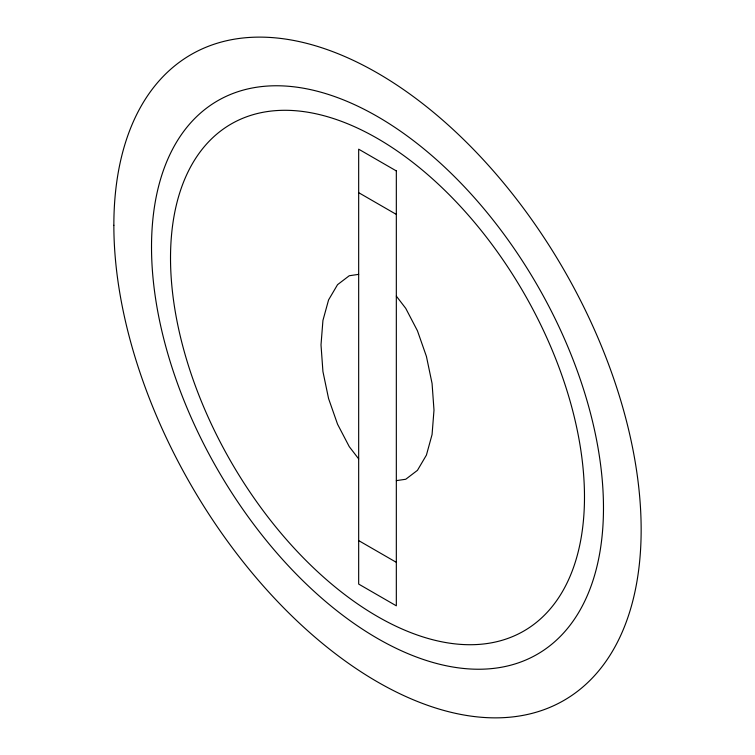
<?xml version="1.0" encoding="UTF-8"?>
<svg xmlns="http://www.w3.org/2000/svg" width="755" height="755" viewBox="0 0 755 755"><rect width="100%" height="100%" fill="white"/><g stroke="black" fill="none" stroke-linecap="round" stroke-linejoin="round"><path stroke-width="1.13" d="M358.672 274.367L349.254 275.745L337.551 284.663L328.576 299.914L322.932 320.46L321.007 344.884L322.932 371.536L328.576 398.583L337.551 424.206L349.254 446.639L358.672 458.889M396.328 480.633L405.746 479.255L417.449 470.337L426.424 455.086L432.068 434.54L433.993 410.116L432.068 383.464L426.424 356.417L417.449 330.794L405.746 308.361L396.328 296.111M358.672 192.667L396.328 214.411M358.672 540.589L396.328 562.333M396.328 170.923L358.672 149.179L358.672 584.077L396.328 605.821L396.328 170.923M170.517 258.002A292.723 169.007 60 0 0 480.992 644.241A292.723 169.007 60 0 0 480.992 230.266A292.723 169.007 60 0 0 170.517 258.002M151.519 247.036A319.582 184.513 60 0 0 490.486 668.713A319.582 184.513 60 0 0 490.486 216.751A319.582 184.513 60 0 0 151.519 247.036M113.854 225.292A372.847 215.26 60 0 0 509.323 717.25A372.847 215.26 60 0 0 509.323 189.958A372.847 215.26 60 0 0 113.854 225.292"/></g></svg>
